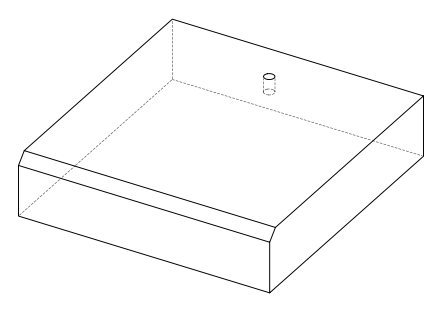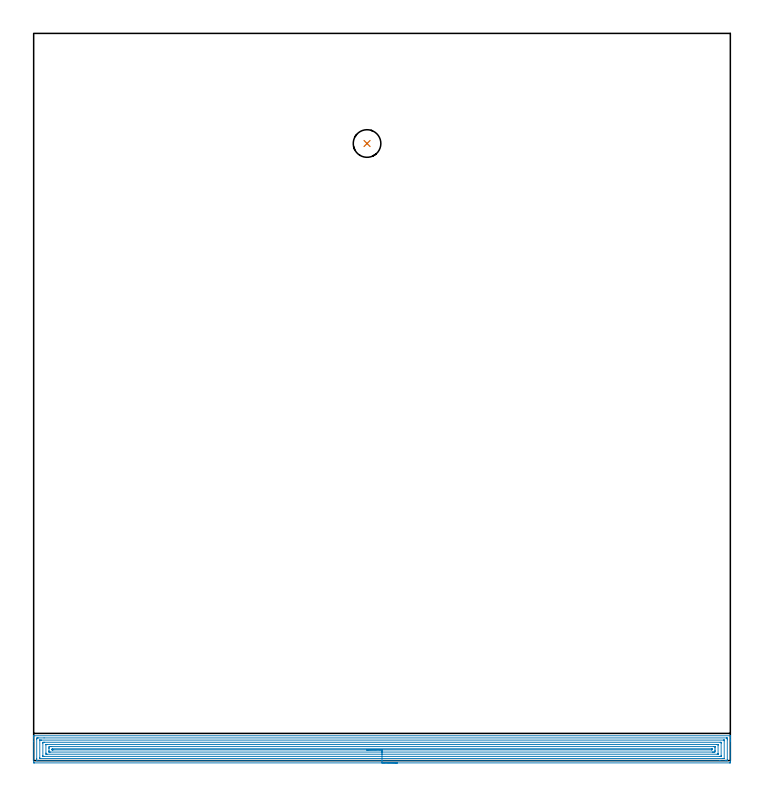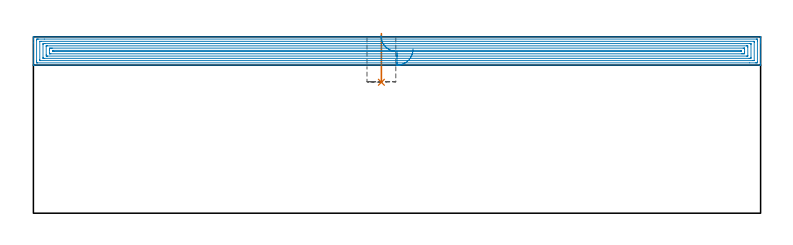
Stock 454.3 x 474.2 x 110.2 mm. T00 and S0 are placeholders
(PLAN: 2 operations, 1 tool changes, 25.8 min)
(1 INDEXABLE_INSERT_DRILL_BLIND_HOLE_FROM_SOLID | STEP1POCKET | NXT0302_007 | 0.12 min | 7159 mm3)
(2 AREA_MILL | FG_CHAMFER_SURFACE | UGT0205_001 | 25.67 min | 71162 mm3)
(TOOL NXT0302_007 | Index. Insert Drill 18mm [880-D1800L25-05] | D18 PA176 FL90 Z2)
(TOOL UGT0205_001 | Chamfer Mill 20 x 3 x 45 deg. | D20 FL50 Z2)
(OP 1 INDEXABLE_INSERT_DRILL_BLIND_HOLE_FROM_SOLID)
G17 G21 G94 G90
T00 M6
G54
G17 G0 G90 X217.4 Y402.4 S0 M3
G43 Z120.2 H1
G94 G81 G98 Z81.8 F250. R112.2
G80
M5
M2
(OP 2 AREA_MILL)
G17 G21 G94 G90
T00 M6
G54
G17 G0 G90 X237.15 Y-1.5 S1061 M3
G43 Z120.2 H0
Z102.5
G94 G1 X237.112 Z101.628 F250.
X236.998 Z100.764
X236.809 Z99.912
X236.547 Z99.08
X236.213 Z98.274
X235.81 Z97.5
X235.342 Z96.764
X234.81 Z96.072
X234.221 Z95.429
X233.578 Z94.84
X232.886 Z94.309
X232.15 Z93.84
X231.376 Z93.437
X230.57 Z93.103
X229.738 Z92.841
X228.886 Z92.652
X228.022 Z92.538
X227.15 Z92.5
X0.622
X0.196 Y-1.496 Z92.502
X0.01 Y-1.492 Z92.506
X0. Y-1.302 Z92.695
Y12.472 Z106.468
Y14.851 Z108.846
Y15.542 Z109.541
Y15.835 Z109.835
X0.006 Y16.19 Z110.181
X0.008 Y16.197 Z110.188
X0.175 Y16.2 Z110.2
X454.125
X454.292 Y16.197 Z110.188
X454.294 Y16.19 Z110.181
X454.3 Y15.835 Z109.835
Y15.542 Z109.541
Y14.851 Z108.846
Y13.624 Z107.62
Y13.086 Z107.081
Y12.472 Z106.468
Y-0.765 Z93.232
X454.297 Y-1.034 Z92.964
X454.291 Y-1.492 Z92.506
X454.146 Y-1.496 Z92.502
X453.678 Y-1.5 Z92.5
X227.15
Y-0.086 Z93.914
X2.409 Y-0.085 Z93.915
X2.341
X2.029 Y-0.079 Z93.921
X2.01 Y0.023 Z94.023
X2.003 Y0.25 Z94.25
X2.001 Y0.731 Z94.731
X2. Y1.135 Z95.135
X2.001 Y13.969 Z107.969
X2.002 Y14.37 Z108.37
X2.01 Y14.769 Z108.769
X2.409 Y14.783 Z108.783
X2.476 Y14.785 Z108.785
X3.302 Y14.786 Z108.786
X6.8
X451.891 Y14.785 Z108.785
X451.959
X452.271 Y14.779 Z108.779
X452.29 Y14.677 Z108.677
X452.297 Y14.45 Z108.45
X452.299 Y13.969 Z107.969
X452.3 Y13.565 Z107.565
X452.299 Y0.731 Z94.731
X452.298 Y0.33 Z94.33
X452.29 Y-0.069 Z93.931
X451.891 Y-0.083 Z93.917
X451.824 Y-0.085 Z93.915
X450.998 Y-0.086 Z93.914
X447.5
X227.15
Y1.328 Z95.328
X4.485 Y1.329 Z95.329
X4.196
X4.1 Y1.331 Z95.331
X4.025 Y1.335 Z95.335
X4.01 Y1.337 Z95.337
X4.006 Y1.365 Z95.365
X4.003 Y1.42 Z95.42
X4.001 Y1.614 Z95.614
X4. Y1.807 Z95.807
X4.001 Y13.278 Z107.278
X4.007 Y13.344 Z107.344
X4.01 Y13.363 Z107.363
X4.018 Y13.365 Z107.365
X4.052 Y13.368 Z107.368
X4.196 Y13.37 Z107.37
X4.801 Y13.371 Z107.371
X5.09
X449.815
X450.104
X450.2 Y13.369 Z107.369
X450.275 Y13.365 Z107.365
X450.29 Y13.363 Z107.363
X450.294 Y13.335 Z107.335
X450.297 Y13.28 Z107.28
X450.299 Y13.086 Z107.086
X450.3 Y12.893 Z106.893
X450.299 Y1.421 Z95.421
X450.293 Y1.356 Z95.356
X450.29 Y1.337 Z95.337
X450.282 Y1.335 Z95.335
X450.248 Y1.332 Z95.332
X450.104 Y1.33 Z95.33
X449.499 Y1.329 Z95.329
X449.21
X227.15 Y1.328 Z95.328
Y2.743 Z96.743
X6.627
X6.13 Y2.747 Z96.747
X6.018 Y2.749 Z96.749
X6.01 Y2.944 Z96.944
X6. Y3.362 Z97.362
Y11.321 Z105.321
X6.01 Y11.754 Z105.754
X6.028 Y11.95 Z105.95
X6.236 Y11.954 Z105.954
X6.877 Y11.957 Z105.957
X7.126
X447.673
X448.17 Y11.953 Z105.953
X448.282 Y11.95 Z105.95
X448.29 Y11.756 Z105.756
X448.3 Y11.338 Z105.338
Y3.379 Z97.379
X448.29 Y2.946 Z96.946
X448.272 Y2.75 Z96.75
X448.064 Y2.746 Z96.746
X447.423 Y2.743 Z96.743
X447.174
X227.15
Y4.157 Z98.157
X8.664
X8.558 Y4.158 Z98.158
X8.347 Y4.163 Z98.163
X8.01 Y4.174 Z98.174
X8.007 Y4.261 Z98.261
X8. Y4.917 Z98.917
Y10.212 Z104.212
X8.002 Y10.439 Z104.439
X8.006 Y10.52 Z104.52
X8.009 Y10.534 Z104.534
X8.101 Y10.539 Z104.539
X8.242 Y10.542 Z104.542
X8.453 Y10.543 Z104.543
X8.558
X445.636
X445.742 Y10.542 Z104.542
X445.952 Y10.537 Z104.537
X446.29 Y10.526 Z104.526
X446.293 Y10.439 Z104.439
X446.3 Y9.783 Z103.783
Y4.488 Z98.488
X446.298 Y4.261 Z98.261
X446.294 Y4.18 Z98.18
X446.291 Y4.166 Z98.166
X446.199 Y4.161 Z98.161
X446.058 Y4.158 Z98.158
X445.847 Y4.157 Z98.157
X445.742
X227.15
Y5.571 Z99.571
X10.912
X10.451 Y5.572 Z99.572
X10.015 Y5.575 Z99.575
X10.01 Y5.578 Z99.578
X10.003 Y5.586 Z99.586
X10.001 Y6.026 Z100.026
X10. Y6.472 Z100.472
Y7.791 Z101.791
X10.001 Y8.236 Z102.236
X10.003 Y8.674 Z102.674
X10.007 Y9.112 Z103.112
X10.451 Y9.122 Z103.122
X10.887 Y9.126 Z103.126
X11.345 Y9.128 Z103.128
X11.778 Y9.129 Z103.129
X443.388
X443.849 Y9.128 Z103.128
X444.285 Y9.125 Z103.125
X444.29 Y9.122 Z103.122
X444.297 Y9.114 Z103.114
X444.299 Y8.674 Z102.674
X444.3 Y8.228 Z102.228
Y6.909 Z100.909
X444.299 Y6.464 Z100.464
X444.297 Y6.026 Z100.026
X444.293 Y5.588 Z99.588
X443.849 Y5.578 Z99.578
X443.414 Y5.574 Z99.574
X442.955 Y5.572 Z99.572
X442.522 Y5.571 Z99.571
X227.15
Y6.985 Z100.985
X13.055
X12.238 Y6.986 Z100.986
X12.159 Y6.987 Z100.987
X12.049 Y6.992 Z100.992
X12.009 Y7. Z101.
X12.005 Y7.022 Z101.022
X12.003 Y7.048 Z101.048
X12.001 Y7.143 Z101.143
X12.007 Y7.267 Z101.267
X12.032 Y7.708 Z101.708
X12.222 Y7.714 Z101.714
X12.238
X442.062
X442.141 Y7.713 Z101.713
X442.251 Y7.708 Z101.708
X442.291 Y7.7 Z101.7
X442.295 Y7.678 Z101.678
X442.297 Y7.652 Z101.652
X442.3 Y7.556 Z101.556
X442.298 Y7.232 Z101.232
X442.295 Y7.115 Z101.115
X442.29 Y7.037 Z101.037
X442.283 Y6.992 Z100.992
X441.984 Y6.986 Z100.986
X227.15 Y6.985 Z100.985
X226.278 Z101.023
X225.414 Z101.137
X224.562 Z101.326
X223.73 Z101.588
X222.924 Z101.922
X222.15 Z102.325
X221.414 Z102.794
X220.722 Z103.325
X220.079 Z103.914
X219.49 Z104.557
X218.958 Z105.25
X218.49 Z105.985
X218.087 Z106.759
X217.753 Z107.565
X217.491 Z108.397
X217.302 Z109.249
X217.188 Z110.114
X217.15 Z110.985
G0 Z120.2
M5
M2
